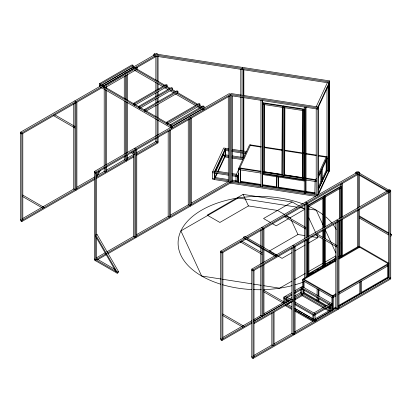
<?xml version="1.0" encoding="UTF-8"?>
<svg xmlns="http://www.w3.org/2000/svg" width="412" height="412" viewBox="0 0 412 412"><rect width="100%" height="100%" fill="white"/><g stroke="black" fill="none" stroke-linecap="round" stroke-linejoin="round"><path stroke-width="0.62" d="M172.401 126.098L172.401 127.56L171.454 128.106L171.459 125.181L203.992 106.399L203.992 107.856M203.992 106.399L203.044 105.853L170.511 124.635L170.511 126.093L171.459 126.639L203.986 107.872L203.986 109.335L203.039 109.88L203.039 108.423M329.064 170.511L329.064 81.88L329.528 80.881L154.279 53.771L153.82 54.77L153.82 55.862L329.064 82.972M42.992 206.778L42.915 208.281L22.634 196.57M242.55 67.429L242.086 68.423L242.086 95.265M228.377 181.743L212.69 179.318L212.69 171.655L223.675 147.99L228.572 148.747M225.4 148.258L214.415 171.922L214.415 179.581M215.219 171.284L225.132 149.927M214.564 174.183L215.1 173.025M215.903 171.294L223.407 155.133M214.415 178.489L216.825 173.292M217.629 171.562L225.4 154.824L225.4 149.958M215.219 177.85L217.361 173.236M218.164 171.5L225.132 156.493M262.784 103.247L263.016 102.748L304.18 109.118L303.948 179.647L262.784 173.277L262.784 103.247L303.948 109.613L304.18 109.118M263.016 103.845L262.784 104.339L303.948 110.71L304.18 110.21M238.682 182.264L238.682 168.307L249.61 144.761L261.27 146.569M238.666 169.487L235.988 175.26L235.988 181.826L236.339 181.079M250.517 144.906L239.588 168.446L239.588 169.759M238.785 179.787L237.714 182.094L237.714 175.527L238.785 173.22M238.785 174.312L237.714 176.624L232.183 175.764M237.863 177.783L238.666 176.053M238.249 182.032L238.785 180.878M283.595 105.93L283.363 176.46L283.595 175.965M263.016 171.686L262.784 172.185L303.948 178.55L304.18 178.051L284.218 174.966M262.655 172.844L262.238 173.74L304.262 180.24L304.679 179.344M262.784 173.277L263.016 102.748M262.696 174.43L262.696 185.956L262.238 186.955L262.238 100.513M316.205 106.698L327.339 82.709M230.493 95.599L317.467 109.056L317.467 107.959L329.528 81.978M317.467 109.056L329.064 84.069L329.064 171.608M304.726 192.461L304.262 193.455L304.262 107.012M315.087 180.878L314.84 194.237M316.287 178.463L315.489 180.188L315.489 181.501M318.141 174.472L326.417 156.642M318.26 176.305L327.324 156.787L318.193 155.37M318.26 177.618L327.324 158.1M318.141 187.748L321.087 181.404M321.89 179.673L326.175 170.444L326.175 159.707M318.244 189.618L327.077 170.583L326.175 170.444M318.327 189.664L327.071 170.815M329.528 169.517L317.467 195.499L230.493 182.042M318.193 195.025L329.528 170.609L329.528 80.881M96.454 235.154L96.964 234.243L118.404 271.384M96.645 175.321L98.88 171.454M96.645 176.866L100.219 170.676M73.774 127.318L75.035 126.505L54.755 114.794M335.806 246.381L337.067 245.562L316.792 233.856M171.454 128.106L99.591 86.535L99.591 83.621L132.118 64.839L133.066 65.384L133.066 66.842L100.538 85.624L99.591 85.078L171.454 126.649M99.591 83.621L100.538 84.166L133.066 65.384M94.827 179.405L21.862 221.527L20.6 220.796L20.6 132.164L100.224 86.196M101.337 85.552L131.315 68.248M132.978 67.285L154.037 55.126M155.695 54.168L156.807 53.529L158.069 54.255M20.6 132.164L21.862 132.896L100.935 87.246M102.598 86.283L132.576 68.974M134.796 67.697L155.298 55.857M103.664 85.974L136.197 67.192L137.145 67.743L137.145 69.201L104.612 87.983L103.664 87.437L103.664 85.974L104.612 86.525L137.145 67.743M102.047 87.699L21.862 133.988L20.6 133.261M136.454 67.831L156.405 56.31M133.612 103.304L166.139 84.527L167.087 85.073L167.087 86.535L134.559 105.312L133.612 104.766L133.612 103.304L134.559 103.855L167.087 85.073M138.844 106.322L171.371 87.545L172.319 88.091L172.319 89.548L139.792 108.33L138.844 107.784L138.844 106.322L139.792 106.873L172.319 88.091M144.427 109.556L176.959 90.774L177.907 91.32L177.907 92.777L145.374 111.559L144.427 111.013L144.427 109.556L145.374 110.102L177.907 91.32M166.433 122.276L198.965 103.494L199.913 104.04L199.913 105.498L167.38 124.28L166.433 123.734L166.433 122.276L167.38 122.822L199.913 104.04M94.436 259.004L117.178 272.136L118.44 271.405L118.44 272.497L117.178 273.228L94.436 260.096L94.436 171.464L170.98 127.272M172.087 126.633L202.539 109.051M203.652 108.407L229.227 93.642L230.493 94.374L230.493 183.139L315.561 196.297M94.436 171.464L95.697 172.195L230.493 94.374M230.493 95.466L95.697 173.287L94.436 172.561M22.253 218.746L41.571 207.597M42.673 206.958L74.124 188.799M76.9 187.197L94.672 176.939M96.892 175.656L104.669 171.165M106.337 170.208L124.661 159.624M126.881 158.342L133.529 154.505M136.3 152.903L156.251 141.388M94.827 178.308L21.862 220.435L20.6 219.704M96.49 177.345L133.684 155.875M136.454 154.273L158.069 141.795M96.49 178.442L133.684 156.967M136.454 155.37L158.069 142.892L158.069 136.671M96.964 234.243L95.697 234.974L117.142 272.111L117.178 273.228M96.665 257.716L105.019 252.891M106.693 251.928L133.993 236.164M136.758 234.567L168.776 216.084M170.429 215.126L188.645 204.609M191.42 203.008L228.67 181.501M95.697 259.735L106.286 253.622M107.398 252.978L230.493 181.908M97.371 259.864L106.286 254.714M107.954 253.751L230.493 183.005M299.328 206.103L292.19 201.983L243.085 194.387L207.179 215.115L219.874 222.449L248.451 205.948L277.528 210.444L284.671 214.57M292.19 201.983L263.541 218.52L270.679 222.645M243.59 237.147L275.968 255.842L275.968 256.609L243.59 237.915L243.59 237.147L244.728 236.493L277.106 255.183L277.106 255.95M355.793 172.37L388.166 191.06L388.166 191.827L355.793 173.138L355.793 172.37L356.926 171.711L389.304 190.406L389.304 191.173M251.897 323.209L221.934 340.508L220.667 339.782L220.667 251.145L243.42 238.012M245.088 237.049L356.138 172.932M357.25 172.293L358.358 171.655L359.625 172.381L359.625 173.478M220.667 251.145L221.934 251.876L245.238 238.419M246.35 237.781L357.405 173.663M358.512 173.025L359.625 172.381M240.608 242.009L241.947 241.231L262.047 252.839M284.512 216.681L285.856 215.909L305.956 227.512M245.794 239.192L221.934 252.968L220.667 252.242M247.458 238.234L357.956 174.436M307.316 205.516L323.739 196.035L324.373 196.4L324.373 227.573M324.053 227.027L324.053 195.849L340.482 186.368L341.11 186.734L341.11 217.907M324.373 196.4L307.944 205.882L307.944 236.416M324.053 195.849L324.687 196.215L341.11 186.734M307.944 206.973L324.373 197.492M341.11 187.826L324.687 197.312L324.053 196.946M288.549 218.669L276.174 225.817L272.327 223.598M286.319 215.517L290.161 217.742L304.823 209.275L300.976 207.056M269.376 251.026L297.953 234.526L304.839 235.592M388.362 190.256L389.474 189.618L390.736 190.344L390.736 278.976L253.045 358.471L251.784 357.745L251.784 269.108L275.087 255.656M276.2 255.013L387.254 190.895M275.968 255.842L277.106 255.183M388.166 191.06L389.304 190.406M251.784 269.108L253.045 269.839L390.736 190.344M390.736 191.441L253.045 270.931L251.784 270.205M292.015 252.613L282.071 258.355L278.208 256.125M294.776 251.021L305.271 244.96M308.588 243.044L317.982 237.621L316.905 235.309M308.959 273.506L323.193 265.287M325.15 264.154L336.099 257.835M338.839 256.254L339.936 255.62M307.944 274.819L324.373 265.333M336.187 258.515L324.687 265.153L324.053 264.787M338.922 256.933L341.11 255.667M309.901 274.402L313.218 272.487M317.086 270.257L318.188 269.618M322.055 267.383L323.163 266.744M324.265 266.111L325.372 265.472M329.239 263.237L330.342 262.599M339.179 257.495L340.837 256.542M342.496 255.584L357.41 246.973L358.255 247.458M324.053 239.825L324.053 265.879L324.687 266.245L336.187 259.606M338.922 258.025L341.11 256.764L341.11 219.828M302.732 287.535L302.732 279.269L336.177 259.962M338.958 258.355L359.625 246.422L388.923 263.34M304.061 279.269L335.734 260.987M339.066 259.06L359.625 247.19M390.736 234.845L391.4 234.459L391.4 235.772L390.736 236.158M283.842 303.67L283.842 297.103L291.644 292.602M294.91 290.718L302.166 286.525L332.175 303.85L332.175 310.416L315.118 320.268L315.118 313.702L294.554 301.831M286.371 297.103L291.82 293.962M294.539 292.386L302.166 287.988L302.166 289.08L294.539 293.483M286.917 297.886L291.82 295.054M222.887 337.402L251.747 320.742M253.411 319.784L261.177 315.298M263.958 313.692L283.41 302.465M285.634 301.177L287.298 300.219M289.523 298.932L291.748 297.649M294.523 296.048L301.193 292.196M251.897 322.112L221.934 339.416L220.667 338.685M253.565 321.154L284.115 303.515M285.655 302.624L289.121 300.626M290.553 299.797L291.897 299.019M294.678 297.418L301.347 293.565M253.833 321.18L291.902 299.2L293.164 299.931L253.993 322.544M294.539 298.952L302.166 294.554L302.166 295.646L294.539 300.049M287.463 304.133L290.728 302.248M253.993 323.641L293.164 301.028M332.582 295.739L335.919 293.813M338.695 292.206L388.145 263.659M302.732 279.269L332.582 296.501L336.027 294.518M338.803 292.911L388.81 264.041L358.96 246.809M336.027 295.831L332.582 297.814L302.732 280.582M338.803 294.225L388.81 265.354M313.851 312.971L329.646 303.85M294.961 303.52L313.851 314.428L332.175 303.85M332.175 304.947L313.851 315.525L294.961 304.617M314.943 318.909L329.646 310.416M333.617 308.418L335.847 307.131M338.633 305.524L359.81 293.298L359.794 281.968M361.478 292.329L387.671 277.209L388.336 277.59L338.736 306.229M333.72 309.124L335.95 307.836M253.447 355.685L272.317 344.793M273.98 343.835L292.293 333.262M294.513 331.979L313.965 320.747M315.077 320.103L336.197 307.913M338.973 306.312L388.918 277.472M313.898 320.871L315.237 320.098M390.736 277.884L253.045 357.379L251.784 356.648M291.866 281.154L279.63 288.179L263.773 285.701M294.647 279.552L305.22 273.486M308.557 271.565L323.023 263.258M325.248 261.981L335.816 255.909M153.82 54.77L329.064 81.88M317.467 107.959L230.493 94.508L230.957 93.509L317.93 106.965L317.93 194.5L305.869 192.636M264.432 147.058L282.143 149.793M284.671 150.184L304.911 153.315M306.178 153.511L316.298 155.077M250.275 145.426L261.028 147.089M264.19 147.578L282.529 150.416M284.429 150.71L302.769 153.547M305.931 154.037L316.05 155.602M318.584 155.993L326.175 157.168M232.378 149.335L246.34 151.498M228.742 149.844L224.937 149.252L224.937 150.349L228.742 150.936M231.915 150.334L245.876 152.492M231.915 151.425L245.876 153.588M242.086 157.06L243.992 157.353M225.4 154.824L228.572 155.314M232.378 155.901L243.801 157.667M228.742 156.405L224.937 155.818L224.937 156.915L228.742 157.502M231.915 156.9L243.338 158.666M231.915 157.992L242.704 159.66M239.83 167.921L260.703 171.15M264.499 171.737L282.21 174.477M284.738 174.868L315.731 179.663M263.639 171.783L282.349 174.678M238.682 168.307L261.095 171.773M306.003 178.72L316.395 180.327M238.682 169.615L261.095 173.086M306.003 180.034L316.395 181.641M262.238 174.508L304.262 181.007M214.879 170.928L228.202 172.988M232.013 173.576L236.452 174.266M212.69 171.655L228.377 174.085M232.183 174.673L237.714 175.527M212.69 172.752L228.377 175.177M260.714 184.427L240.479 181.301L240.237 181.821L261.1 185.05M262.609 184.72L277.152 186.971M278.414 187.166L315.087 192.842L314.84 193.362L305.992 191.992M214.879 177.495L228.202 179.555M232.013 180.142L236.452 180.832M262.367 185.245L304.726 191.796M212.69 178.221L228.377 180.647M231.549 181.141L260.791 185.663M262.696 185.956L304.597 192.44M311.719 236.653L317.982 237.621M297.186 207.19L238.198 197.971L180.899 230.88L201.612 275.983L221.275 279.058M299.725 207.586L304.798 208.379M308.603 208.977L316.215 210.166L322.853 224.622M222.542 279.259L251.722 283.817M253.622 284.115L261.234 285.305M125.217 71.765L126.484 72.497M189.196 116.756L190.462 117.482L190.462 206.118M359.573 216.084L388.655 232.878M390.303 233.825L391.4 234.459M359.455 216.784L388.542 233.578M359.455 218.097L388.542 234.892M305.642 202.091L306.904 202.817L306.904 237.209M336.753 220.054L338.015 220.78L338.015 309.417M170.511 124.635L171.459 125.181M284.352 216.588L305.956 229.062M315.463 234.634L337.067 247.112M74.68 100.945L75.942 101.671L75.942 190.308M340.482 256.398L341.11 256.764M340.482 256.748L341.321 257.232M134.549 148.305L135.816 149.036L135.816 237.667M132.633 151.966L134.868 153.254M261.733 227.439L262.995 228.171L262.995 247.19M292.85 245.403L294.111 246.134L294.111 334.765M131.052 152.6L134.868 154.804M53.431 115.576L75.035 128.05M359.794 293.303L360.459 293.684L360.459 281.72M269.927 251.346L271.58 252.298M272.687 252.937L273.789 253.576M274.897 254.214L275.999 254.848M240.443 241.911L262.047 254.384M303.397 278.888L333.246 296.12L333.246 297.433M300.904 287.257L330.908 304.581L330.908 311.148L325.907 308.258M302.011 288.992L329.245 304.715M317.225 300.147L304.061 292.546L303.397 292.927L325.887 305.915M318.873 301.095L327.097 305.848M328.745 306.796L330.388 307.749M328.081 307.182L330.275 308.449M302.722 293.416L325.506 306.569M327.174 307.532L329.95 309.134M324.244 307.295L300.904 293.823L300.904 289.569M302.011 295.558L323.688 308.073M324.795 308.712L329.245 311.281M285.109 296.377L291.222 299.905M283.842 297.103L289.955 300.636M283.842 298.2L288.848 301.084M290.512 302.048L291.624 302.691M263.783 290.306L284.285 302.145M294.894 308.356L316.498 320.83M287.329 304.226L291.778 306.791M294.554 308.392L297.335 309.999M298.448 310.643L302.336 312.888M303.448 313.527L310.112 317.379M311.225 318.018L312.337 318.661M263.768 291.845L284.048 303.551M294.884 309.896L315.159 321.602M285.511 304.633L291.624 308.161M294.961 310.087L313.851 320.994M284.955 305.405L291.624 309.257M294.961 311.184L312.739 321.448M22.65 195.03L44.254 207.509M222.717 313.99L244.321 326.464M222.701 315.53L242.982 327.236M96.964 259.004L115.139 269.494M132.679 66.626L135.466 68.237M136.578 68.881L165.547 85.639M166.659 86.283L170.002 88.214M172.231 89.507L176.13 91.763M177.248 92.406L197.858 104.329M199.532 105.297L202.318 106.909M132.288 67.496L133.957 68.459M135.63 69.427L164.043 85.861M165.712 86.829L169.615 89.085M171.284 90.053L174.626 91.984M176.856 93.277L196.91 104.875M198.584 105.843L201.37 107.455M131.171 68.31L132.844 69.273M134.513 70.241L162.925 86.675M164.599 87.643L167.942 89.579M170.171 90.867L173.514 92.798M175.182 93.766L195.798 105.688M197.466 106.656L200.253 108.268M201.365 108.912L203.039 109.88M101.095 84.851L103.881 86.463M104.998 87.107L133.962 103.865M135.079 104.509L138.978 106.765M140.652 107.733L144.55 109.989M146.219 110.957L166.834 122.879M167.947 123.523L170.733 125.135M95.697 236.519L115.803 271.338M308.851 217.953L315.561 232.414M290.161 217.742L290.702 218.896M291.238 220.054L297.953 234.526M243.085 194.387L248.451 205.948M325.243 229.829L331.088 242.55M331.619 243.703L335.868 252.958M389.788 191.987L389.788 278.43L388.526 277.698L388.526 191.899M388.336 265.627L388.336 277.642M387.671 265.246L387.671 277.255M361.597 281.066L361.597 293.03M359.625 174.755L359.625 206.773M359.625 209.332L359.625 246.474M358.677 174.662L358.677 207.318M358.677 209.239L358.677 247.02M357.41 174.575L357.41 208.513M357.41 210.434L357.41 247.571M342.691 183.252L342.691 217.206M342.691 219.127L342.691 256.29M341.744 183.798L341.744 217.752M341.744 219.678L341.744 257.474M340.482 184.349L340.482 186.914M340.163 188.372L340.163 218.453M340.163 220.374L340.163 256.218L339.534 255.852L339.534 220.652M339.534 188.65L339.534 218.731M338.963 221.332L338.963 307.774M337.067 222.423L337.067 308.866L335.806 308.14L335.806 222.974M333.72 297.16L333.72 309.803M332.582 296.501L332.582 310.463M331.923 297.433L331.923 310.71M329.961 305.735L329.961 310.602M328.719 84.815L328.719 171.258L326.989 170.99L326.989 87.751M327.077 158.62L327.077 170.635M325.635 196.761L325.635 226.842M325.635 228.763L325.635 239.006M325.635 240.284L325.635 264.607M324.687 196.215L324.687 227.393M324.687 229.309L324.687 266.245M324.373 229.494L324.373 238.455M324.373 239.733L324.373 266.43L307.944 275.911L307.944 238.975M324.053 229.587L324.053 238.548M323.425 198.038L323.425 228.119M323.425 230.04L323.425 237.719M323.425 239.001L323.425 265.879L322.792 265.519L322.792 238.636M322.792 198.316L322.792 228.397M322.792 230.313L322.792 237.353M322.179 169.183L322.179 181.146M321.762 170.079L321.762 182.042L320.855 181.903L320.855 171.201M318.893 289.147L318.893 296.702M318.893 298.587L318.893 301.11L318.229 301.491L318.229 298.345M318.275 107.311L318.275 193.753M318.229 289.528L318.229 295.826M317.091 288.869L317.091 295.795M317.091 297.057L317.091 300.832M316.205 108.433L316.205 194.237M313.851 314.428L313.851 319.779M312.904 314.979L312.904 320.448M308.892 206.427L308.892 236.509M308.892 238.43L308.892 274.268M307.852 203.368L307.852 237.302M307.852 239.223L307.852 276.364M306.904 239.774L306.904 276.91M306.023 106.857L306.023 192.662L305.56 193.655L305.56 107.213M305.956 204.46L305.956 237.755M305.956 239.676L305.956 277.456M304.695 204.373L304.695 238.95M304.695 240.871L304.695 278.007M304.061 281.175L304.061 287.514M304.061 290.053L304.061 292.592M303.948 109.613L303.948 179.647M303.397 280.963L303.397 287.288M303.397 289.183L303.397 294.24M303.114 289.384L303.114 293.638L301.852 294.369L301.852 288.9M295.059 246.68L295.059 333.123M293.164 247.772L293.164 334.214L291.902 333.488L291.902 301.471M291.902 248.323L291.902 299.55M286.057 298.623L286.057 302.882M284.893 107.867L284.661 175.569L284.661 107.723M284.79 298.746L284.79 303.608M278.558 177.114L278.316 187.712L278.316 177.011M277.008 176.243L276.761 187.47L276.761 176.769M274.052 312.059L274.052 345.251M273.104 312.605L273.104 345.797L271.843 345.065L271.843 313.151M264.308 104.684L264.077 172.381L264.077 104.54M263.943 228.717L263.943 247.926M263.943 249.203L263.943 262.011M263.943 264.576L263.943 315.159M262.995 248.472L262.995 263.201M262.995 265.122L262.995 315.705M262.696 100.152L262.696 173.153M262.047 229.808L262.047 247.097M262.047 248.379L262.047 263.747M262.047 265.668L262.047 316.251L260.786 315.525L260.786 266.219M260.94 100.312L260.94 186.754M260.786 230.36L260.786 246.371M260.786 247.648L260.786 252.134M260.786 253.411L260.786 264.298M253.993 270.385L253.993 356.828M253.045 269.839L253.045 358.471M243.847 69.365L243.847 95.759M243.847 97.685L243.847 151.111M243.847 153.043L243.847 156.261L243.384 157.255L243.384 152.754M243.384 69.721L243.384 96.109M243.384 97.397L243.384 151.467M242.086 97.134L242.086 151.266M242.086 152.373L242.086 157.508M240.793 69.319L240.793 95.651M240.793 96.938L240.793 150.885M240.793 152.811L240.793 157.307M240.479 181.347L240.479 169.337L240.237 182.696M238.064 175.873L238.064 181.347M232.25 96.084L232.25 181.249L231.786 182.243L231.786 95.8M229.546 96.011L229.546 182.459L228.279 181.728L228.279 96.562M225.05 150.097L225.05 155.571L223.325 155.303L223.325 152.873M222.882 252.422L222.882 338.865M221.934 251.876L221.934 340.508M214.76 172.88L214.76 177.742M191.41 118.033L191.41 204.476M189.515 119.125L189.515 205.567L188.248 204.841L188.248 119.676M170.388 130.166L170.388 216.609M169.44 130.712L169.44 217.155L168.178 216.429L168.178 131.263M167.38 122.822L167.38 124.28M158.069 55.991L158.069 81.607M158.069 83.528L158.069 89.929M158.069 91.212L158.069 95.692M158.069 97.613L158.069 102.094M158.069 104.015L158.069 118.105M158.069 120.026L158.069 134.75M157.121 56.537L157.121 80.87M157.121 82.791L157.121 89.837M157.121 92.396L157.121 96.238M157.121 98.159L157.121 102.645M157.121 104.566L157.121 117.369M157.121 119.289L157.121 135.939M157.121 137.222L157.121 142.341L155.86 141.615L155.86 138.411M155.86 56.449L155.86 80.144M155.86 82.065L155.86 91.026M155.86 92.947L155.86 96.789M155.86 98.71L155.86 103.196M155.86 105.117L155.86 116.642M155.86 118.563L155.86 136.49M154.279 53.771L154.279 54.868M145.374 110.102L145.374 111.559M139.792 106.873L139.792 108.33M136.763 149.582L136.763 236.025M134.868 150.674L134.868 237.116L133.601 236.39L133.601 153.789M134.559 103.855L134.559 105.312M133.601 151.225L133.601 152.507M127.432 74.32L127.432 100.574M127.432 102.495L127.432 152.44M127.432 155.005L127.432 159.485M126.484 75.509L126.484 99.843M126.484 101.764L126.484 153.63M126.484 154.912L126.484 161.128M125.536 75.417L125.536 99.75M125.536 101.028L125.536 154.176M125.536 155.458L125.536 160.582L124.27 159.851L124.27 156.648M124.27 76.606L124.27 98.38M124.27 100.94L124.27 154.088M106.409 86.458L106.409 88.379M106.409 90.3L106.409 165.217M106.409 166.5L106.409 171.619M105.462 89.564L105.462 165.124M105.462 167.684L105.462 172.17L104.2 171.438L104.2 167.596M104.612 86.525L104.612 87.983M104.2 88.838L104.2 166.314M100.538 84.166L100.538 85.624M96.645 172.741L96.645 234.855M96.645 238.054L96.645 259.184M95.697 172.195L95.697 260.827M76.89 102.222L76.89 188.665M74.994 103.314L74.994 189.757L73.733 189.031L73.733 103.865M22.809 133.442L22.809 219.884M21.862 132.896L21.862 221.527M339.509 239.547A80.824 46.664 0 0 1 339.473 246.845M336.13 256.861A80.824 46.664 0 0 1 334.575 259.488M303.469 282.009A80.824 46.664 0 0 1 295.085 284.805M292.093 285.629A80.824 46.664 0 0 1 263.809 289.651M261.249 289.718A80.824 46.664 0 0 1 253.601 289.636M251.675 289.554A80.824 46.664 0 0 1 222.367 284.697M220.611 284.167A80.824 46.664 0 0 1 189.463 219.21A80.824 46.664 0 0 1 303.211 204.043M309.149 206.52A80.824 46.664 0 0 1 323.42 214.961M325.892 216.959A80.824 46.664 0 0 1 332.113 223.289M333.293 224.818A80.824 46.664 0 0 1 336.254 229.525M282.302 106.826L282.071 175.167L282.302 106.826M302.887 110.009L302.655 178.35L302.887 110.009"/></g></svg>
